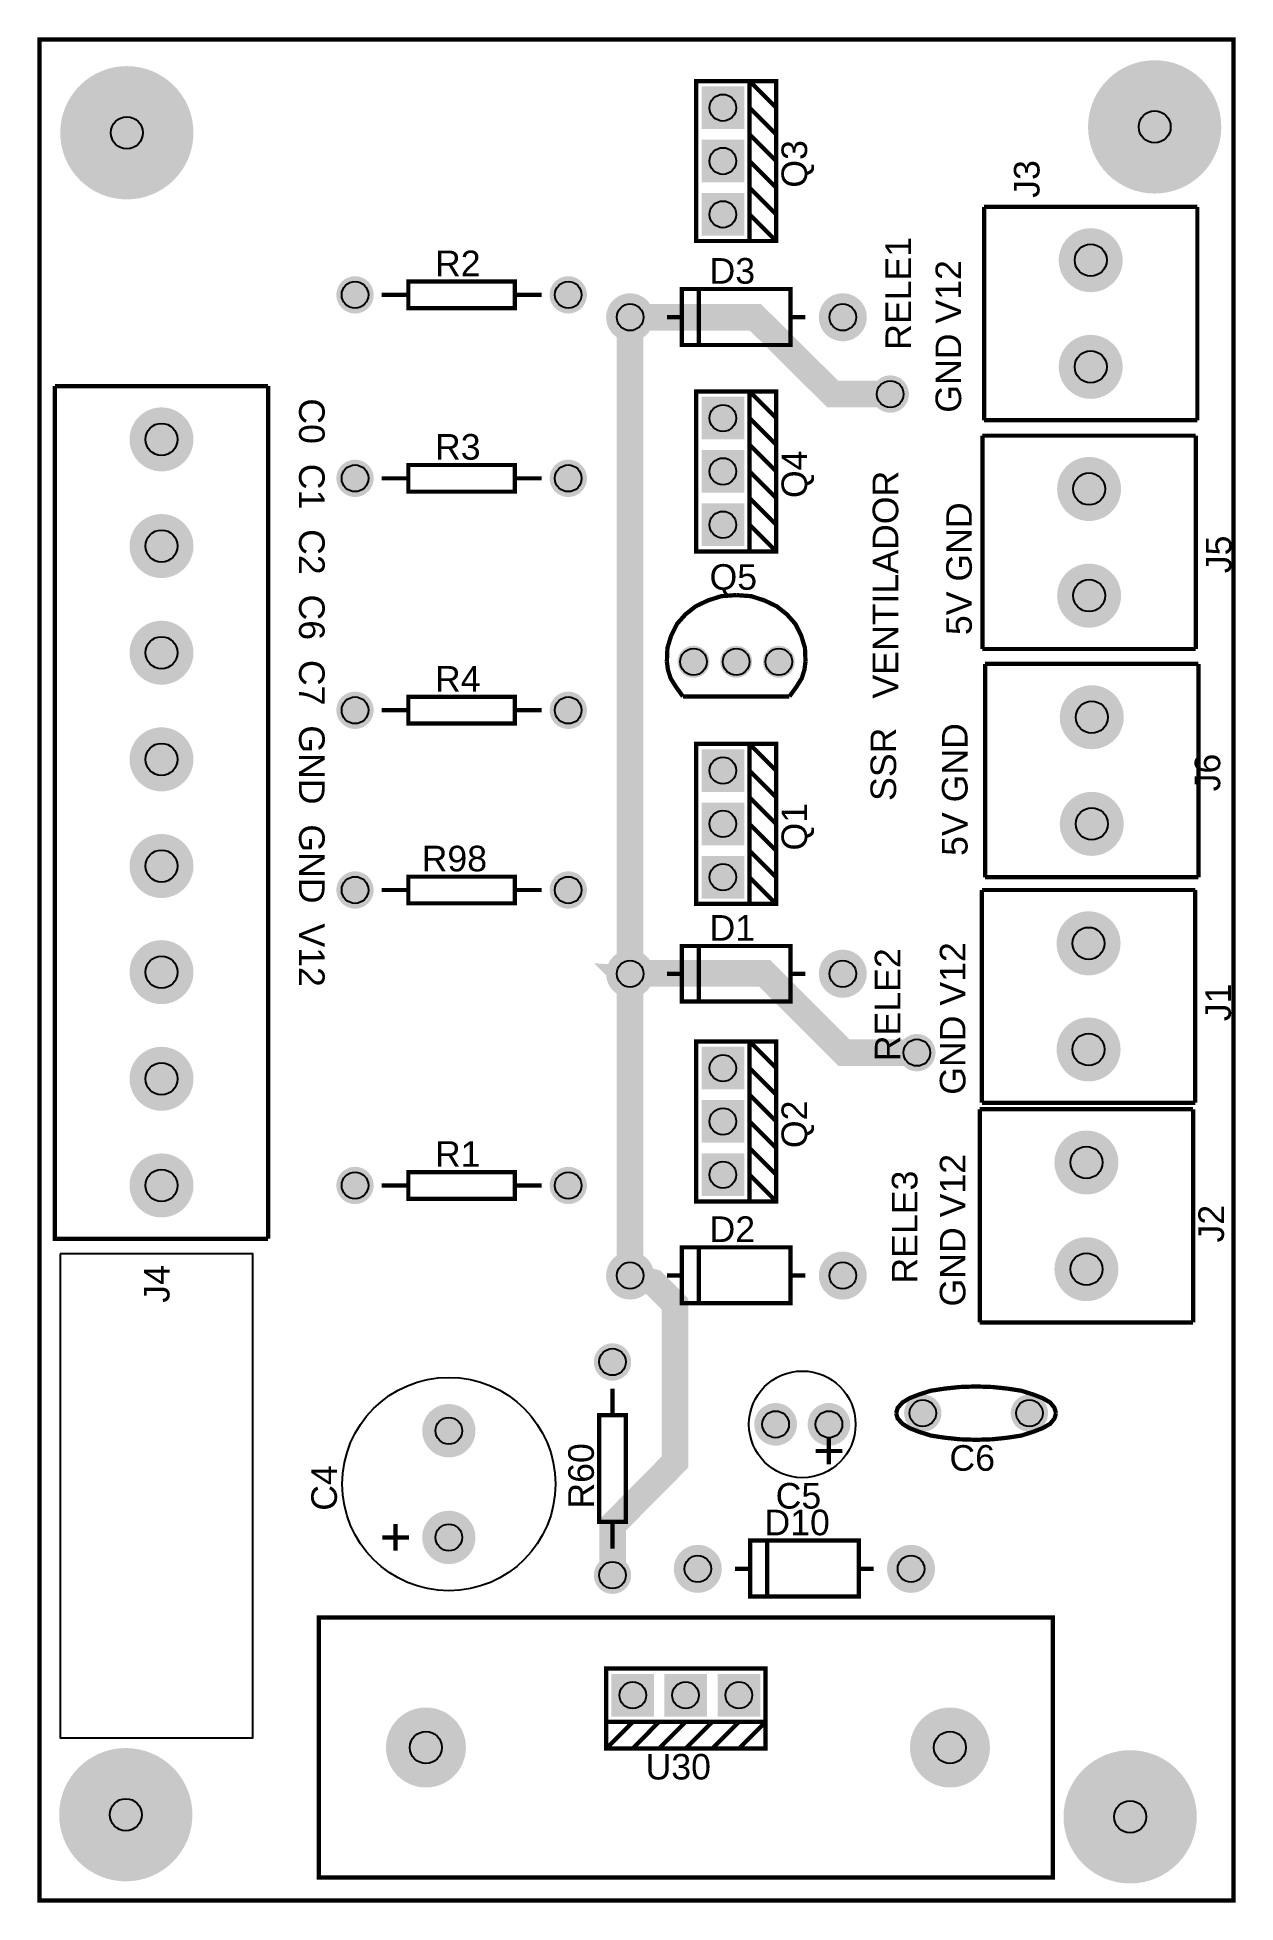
# Model space of a CAD drawing. Extents: x -1.12 to 1.12, y -1.75 to 1.75.
import ezdxf

# ---------------------------------------------------------------- set-up
doc = ezdxf.new("R2010")
doc.units = 0
doc.layers.get('0').update_dxf_attribs({"linetype": 'CONTINUOUS'})

# ---------------------------------------------------------------- blocks, each defined once
blk = doc.blocks.new('EPAD')
at = {"const_width": 0.5}
blk.add_lwpolyline([(-0.25, 0, 1), (0.25, 0, 1)], format="xyb", close=True, dxfattribs=at)
blk = doc.blocks.new('RPAD')
blk.add_trace([(-0.5, -0.5), (-0.5, 0.5), (0.5, -0.5), (0.5, 0.5)])

msp = doc.modelspace()

# ---------------------------------------------------------------- linework, layer by layer
for points, const_width in [([(-1.12, -1.745), (1.12, -1.745), (1.12, 1.745), (-1.12, 1.745), (-1.12, -1.745)], 0.008), ([(0.112, 1.367), (0.212, 1.367), (0.212, 1.667), (0.112, 1.667), (0.112, 1.367)], 0.008), ([(0.212, 1.667), (0.262, 1.667), (0.262, 1.367), (0.212, 1.367)], 0.008), ([(0.212, 1.667), (0.262, 1.617)], 0.008), ([(0.212, 1.617), (0.262, 1.567)], 0.008), ([(0.212, 1.567), (0.262, 1.517)], 0.008), ([(0.212, 1.517), (0.262, 1.467)], 0.008), ([(0.212, 1.467), (0.262, 1.417)], 0.008), ([(0.652, 1.431), (1.052, 1.431)], 0.008), ([(0.652, 1.031), (0.652, 1.431)], 0.008), ([(1.052, 1.031), (1.052, 1.431)], 0.008), ([(0.212, 1.417), (0.262, 1.367)], 0.008), ([(-0.428, 1.241), (-0.228, 1.241), (-0.228, 1.291), (-0.428, 1.291), (-0.428, 1.241)], 0.008), ([(-0.478, 1.266), (-0.428, 1.266)], 0.008), ([(-0.228, 1.266), (-0.178, 1.266)], 0.008), ([(0.085, 1.172), (0.289, 1.172), (0.289, 1.277), (0.085, 1.277), (0.085, 1.172)], 0.008), ([(0.117, 1.276), (0.117, 1.173)], 0.008), ([(-0.012, 1.224), (0.223, 1.224), (0.368, 1.08), (0.476, 1.08)], 0.05), ([(-0.012, -0.007), (-0.012, -0.006), (-0.012, 1.224)], 0.05), ([(0.057, 1.224), (0.085, 1.224)], 0.008), ([(0.289, 1.224), (0.317, 1.224)], 0.008), ([(-0.691, 1.095), (-1.091, 1.095)], 0.008), ([(-0.691, -0.504), (-1.091, -0.504), (-1.091, 1.095)], 0.008), ([(-0.691, 1.095), (-0.691, -0.504)], 0.008), ([(0.112, 0.785), (0.212, 0.785), (0.212, 1.085), (0.112, 1.085), (0.112, 0.785)], 0.008), ([(0.212, 1.085), (0.262, 1.085), (0.262, 0.785), (0.212, 0.785)], 0.008), ([(0.212, 1.085), (0.262, 1.035)], 0.008), ([(0.212, 1.035), (0.262, 0.985)], 0.008), ([(0.652, 1.031), (1.052, 1.031)], 0.008), ([(0.212, 0.985), (0.262, 0.935)], 0.008), ([(0.649, 1.002), (1.049, 1.002)], 0.008), ([(0.649, 0.602), (0.649, 1.002)], 0.008), ([(1.049, 0.602), (1.049, 1.002)], 0.008), ([(-0.428, 0.897), (-0.228, 0.897), (-0.228, 0.947), (-0.428, 0.947), (-0.428, 0.897)], 0.008), ([(-0.478, 0.922), (-0.428, 0.922)], 0.008), ([(-0.228, 0.922), (-0.178, 0.922)], 0.008), ([(0.212, 0.935), (0.262, 0.885)], 0.008), ([(0.212, 0.885), (0.262, 0.835)], 0.008), ([(0.212, 0.835), (0.262, 0.785)], 0.008), ([(0.057, 0.578), (0.058, 0.604), (0.065, 0.627), (0.076, 0.649), (0.092, 0.667), (0.111, 0.682), (0.134, 0.693), (0.159, 0.701), (0.187, 0.703)], 0.008), ([(0.317, 0.578), (0.316, 0.604), (0.309, 0.627), (0.298, 0.649), (0.282, 0.667), (0.263, 0.682), (0.24, 0.693), (0.215, 0.701), (0.187, 0.703)], 0.008), ([(0.649, 0.602), (1.049, 0.602)], 0.008), ([(0.057, 0.578), (0.059, 0.563), (0.064, 0.547), (0.074, 0.531), (0.087, 0.513)], 0.008), ([(0.317, 0.578), (0.315, 0.563), (0.31, 0.547), (0.3, 0.531), (0.287, 0.513)], 0.008), ([(0.654, 0.574), (1.054, 0.574)], 0.008), ([(0.654, 0.174), (0.654, 0.574)], 0.008), ([(1.054, 0.174), (1.054, 0.574)], 0.008), ([(-0.478, 0.487), (-0.428, 0.487)], 0.008), ([(-0.428, 0.462), (-0.228, 0.462), (-0.228, 0.512), (-0.428, 0.512), (-0.428, 0.462)], 0.008), ([(-0.228, 0.487), (-0.178, 0.487)], 0.008), ([(0.087, 0.513), (0.287, 0.513)], 0.008), ([(0.112, 0.124), (0.212, 0.124), (0.212, 0.424), (0.112, 0.424), (0.112, 0.124)], 0.008), ([(0.212, 0.424), (0.262, 0.424), (0.262, 0.124), (0.212, 0.124)], 0.008), ([(0.212, 0.424), (0.262, 0.374)], 0.008), ([(0.212, 0.374), (0.262, 0.324)], 0.008), ([(0.212, 0.324), (0.262, 0.274)], 0.008), ([(0.212, 0.274), (0.262, 0.224)], 0.008), ([(0.212, 0.224), (0.262, 0.174)], 0.008), ([(-0.428, 0.125), (-0.228, 0.125), (-0.228, 0.175), (-0.428, 0.175), (-0.428, 0.125)], 0.008), ([(0.212, 0.174), (0.262, 0.124)], 0.008), ([(0.654, 0.174), (1.054, 0.174)], 0.008), ([(-0.478, 0.15), (-0.428, 0.15)], 0.008), ([(-0.228, 0.15), (-0.178, 0.15)], 0.008), ([(0.648, 0.15), (1.048, 0.15)], 0.008), ([(0.648, -0.249), (0.648, 0.15)], 0.008), ([(1.048, -0.249), (1.048, 0.15)], 0.008), ([(0.085, -0.059), (0.289, -0.059), (0.289, 0.045), (0.085, 0.045), (0.085, -0.059)], 0.008), ([(0.117, 0.044), (0.117, -0.058)], 0.008), ([(-0.012, -0.006), (-0.04, -0.006), (-0.041, -0.005), (-0.012, -0.007)], 0.03), ([(0.526, -0.155), (0.389, -0.155), (0.24, -0.006), (-0.012, -0.006)], 0.05), ([(-0.012, -0.573), (-0.012, -0.007)], 0.05), ([(0.057, -0.007), (0.085, -0.007)], 0.008), ([(0.289, -0.007), (0.317, -0.007)], 0.008), ([(0.112, -0.434), (0.212, -0.434), (0.212, -0.134), (0.112, -0.134), (0.112, -0.434)], 0.008), ([(0.212, -0.134), (0.262, -0.134), (0.262, -0.434), (0.212, -0.434)], 0.008), ([(0.212, -0.134), (0.262, -0.184)], 0.008), ([(0.212, -0.184), (0.262, -0.234)], 0.008), ([(0.212, -0.234), (0.262, -0.284)], 0.008), ([(1.044, -0.261), (0.644, -0.261)], 0.008), ([(0.644, -0.261), (0.644, -0.661)], 0.008), ([(0.648, -0.249), (1.048, -0.249)], 0.008), ([(1.044, -0.261), (1.044, -0.661)], 0.008), ([(0.212, -0.284), (0.262, -0.334)], 0.008), ([(0.212, -0.334), (0.262, -0.384)], 0.008), ([(-0.428, -0.429), (-0.228, -0.429), (-0.228, -0.379), (-0.428, -0.379), (-0.428, -0.429)], 0.008), ([(0.212, -0.384), (0.262, -0.434)], 0.008), ([(-0.478, -0.404), (-0.428, -0.404)], 0.008), ([(-0.228, -0.404), (-0.178, -0.404)], 0.008), ([(0.085, -0.625), (0.289, -0.625), (0.289, -0.52), (0.085, -0.52), (0.085, -0.625)], 0.008), ([(0.117, -0.521), (0.117, -0.624)], 0.008), ([(-0.045, -1.135), (-0.045, -1.041), (0.072, -0.923), (0.072, -0.626), (0.032, -0.586), (-0.012, -0.573)], 0.05), ([(0.057, -0.573), (0.085, -0.573)], 0.008), ([(0.289, -0.573), (0.317, -0.573)], 0.008), ([(1.044, -0.661), (0.644, -0.661)], 0.008), ([(-0.045, -0.835), (-0.045, -0.785)], 0.008), ([(0.487, -0.831), (0.49, -0.821), (0.499, -0.811), (0.512, -0.803), (0.53, -0.796), (0.552, -0.789), (0.578, -0.785), (0.606, -0.782), (0.637, -0.781)], 0.008), ([(0.787, -0.831), (0.784, -0.821), (0.776, -0.811), (0.762, -0.803), (0.744, -0.796), (0.722, -0.789), (0.696, -0.785), (0.668, -0.782), (0.637, -0.781)], 0.008), ([(-0.07, -1.035), (-0.02, -1.035), (-0.02, -0.835), (-0.07, -0.835), (-0.07, -1.035)], 0.008), ([(0.487, -0.831), (0.49, -0.841), (0.499, -0.851), (0.512, -0.859), (0.53, -0.866), (0.552, -0.873), (0.578, -0.877), (0.606, -0.88), (0.637, -0.881)], 0.008), ([(0.787, -0.831), (0.784, -0.841), (0.776, -0.851), (0.762, -0.859), (0.744, -0.866), (0.722, -0.873), (0.696, -0.877), (0.668, -0.88), (0.637, -0.881)], 0.008), ([(0.361, -0.927), (0.361, -0.877)], 0.008), ([(0.386, -0.902), (0.336, -0.902)], 0.008), ([(-0.452, -1.089), (-0.452, -1.039)], 0.008), ([(-0.045, -1.085), (-0.045, -1.035)], 0.008), ([(-0.477, -1.064), (-0.427, -1.064)], 0.008), ([(0.213, -1.175), (0.417, -1.175), (0.417, -1.07), (0.213, -1.07), (0.213, -1.175)], 0.008), ([(0.245, -1.071), (0.245, -1.174)], 0.008), ([(0.185, -1.123), (0.213, -1.123)], 0.008), ([(0.417, -1.123), (0.445, -1.123)], 0.008), ([(-0.596, -1.702), (0.781, -1.702), (0.781, -1.214), (-0.596, -1.214), (-0.596, -1.702)], 0.008), ([(-0.057, -1.41), (0.242, -1.41), (0.242, -1.31), (-0.057, -1.31), (-0.057, -1.41)], 0.008), ([(0.242, -1.41), (0.242, -1.46), (-0.057, -1.46), (-0.057, -1.41)], 0.008), ([(-0.007, -1.41), (-0.057, -1.46)], 0.008), ([(0.042, -1.41), (-0.007, -1.46)], 0.008), ([(0.092, -1.41), (0.042, -1.46)], 0.008), ([(0.142, -1.41), (0.092, -1.46)], 0.008), ([(0.192, -1.41), (0.142, -1.46)], 0.008), ([(0.242, -1.41), (0.192, -1.46)], 0.008)]:
    msp.add_lwpolyline(points, dxfattribs=dict(const_width=const_width))
msp.add_lwpolyline([(-1.081, -0.532), (-1.081, -1.44), (-0.72, -1.44), (-0.72, -0.532), (-1.081, -0.532)])
for centre, radius in [((0.162, 1.617), 0.025), ((0.972, 1.581), 0.03), ((-0.956, 1.57), 0.03), ((0.162, 1.517), 0.025), ((0.162, 1.417), 0.025), ((0.852, 1.331), 0.03), ((-0.528, 1.266), 0.025), ((-0.128, 1.266), 0.025), ((-0.012, 1.224), 0.025), ((0.387, 1.224), 0.025), ((0.852, 1.131), 0.03), ((0.476, 1.08), 0.025), ((0.162, 1.035), 0.025), ((-0.891, 0.995), 0.03), ((-0.528, 0.922), 0.025), ((-0.128, 0.922), 0.025), ((0.162, 0.935), 0.025), ((0.849, 0.902), 0.03), ((0.162, 0.835), 0.025), ((-0.891, 0.795), 0.03), ((0.849, 0.702), 0.03), ((-0.891, 0.595), 0.03), ((0.107, 0.578), 0.025), ((0.187, 0.578), 0.025), ((0.267, 0.578), 0.025), ((-0.528, 0.487), 0.025), ((-0.128, 0.487), 0.025), ((0.854, 0.474), 0.03), ((-0.891, 0.395), 0.03), ((0.162, 0.374), 0.025), ((0.162, 0.274), 0.025), ((0.854, 0.274), 0.03), ((-0.891, 0.195), 0.03), ((-0.528, 0.15), 0.025), ((-0.128, 0.15), 0.025), ((0.162, 0.174), 0.025), ((0.848, 0.05), 0.03), ((-0.891, -0.004), 0.03), ((-0.012, -0.007), 0.025), ((0.387, -0.007), 0.025), ((0.526, -0.155), 0.025), ((0.848, -0.149), 0.03), ((-0.891, -0.204), 0.03), ((0.162, -0.184), 0.025), ((0.162, -0.284), 0.025), ((0.844, -0.361), 0.03), ((-0.891, -0.404), 0.03), ((-0.528, -0.404), 0.025), ((-0.128, -0.404), 0.025), ((0.162, -0.384), 0.025), ((-0.012, -0.573), 0.025), ((0.387, -0.573), 0.025), ((0.844, -0.561), 0.03), ((-0.045, -0.735), 0.025), ((-0.352, -0.864), 0.025), ((0.261, -0.852), 0.025), ((0.361, -0.852), 0.025), ((0.537, -0.831), 0.025), ((0.737, -0.831), 0.025), ((-0.352, -1.064), 0.025), ((-0.045, -1.135), 0.025), ((0.115, -1.123), 0.025), ((0.515, -1.123), 0.025), ((-0.007, -1.36), 0.025), ((0.092, -1.36), 0.025), ((0.192, -1.36), 0.025), ((-0.395, -1.458), 0.03), ((0.588, -1.458), 0.03), ((-0.958, -1.584), 0.03), ((0.926, -1.588), 0.03)]:
    msp.add_circle(centre, radius)
at = {"layer": '12632256'}
for centre, radius in [((-0.352, -0.964), 0.2), ((0.311, -0.852), 0.1)]:
    msp.add_circle(centre, radius, dxfattribs=at)

# ---------------------------------------------------------------- block references
for p, xscale, yscale in [((-0.956, 1.57), 0.25, 0.25), ((0.972, 1.581), 0.25, 0.25), ((0.852, 1.331), 0.12, 0.12), ((-0.528, 1.266), 0.07, 0.07), ((-0.128, 1.266), 0.07, 0.07), ((-0.012, 1.224), 0.09, 0.09), ((0.387, 1.224), 0.09, 0.09), ((0.852, 1.131), 0.12, 0.12), ((0.476, 1.08), 0.07, 0.07), ((-0.891, 0.995), 0.12, 0.12), ((-0.528, 0.922), 0.07, 0.07), ((-0.128, 0.922), 0.07, 0.07), ((0.849, 0.902), 0.12, 0.12), ((-0.891, 0.795), 0.12, 0.12), ((0.849, 0.702), 0.12, 0.12), ((-0.891, 0.595), 0.12, 0.12), ((0.107, 0.578), 0.06, 0.06), ((0.187, 0.578), 0.06, 0.06), ((0.267, 0.578), 0.06, 0.06), ((0.854, 0.474), 0.12, 0.12), ((-0.528, 0.487), 0.07, 0.07), ((-0.128, 0.487), 0.07, 0.07), ((-0.891, 0.395), 0.12, 0.12), ((0.854, 0.274), 0.12, 0.12), ((-0.891, 0.195), 0.12, 0.12), ((-0.528, 0.15), 0.07, 0.07), ((-0.128, 0.15), 0.07, 0.07), ((0.848, 0.05), 0.12, 0.12), ((-0.891, -0.004), 0.12, 0.12), ((-0.012, -0.007), 0.09, 0.09), ((0.387, -0.007), 0.09, 0.09), ((0.848, -0.149), 0.12, 0.12), ((0.526, -0.155), 0.07, 0.07), ((-0.891, -0.204), 0.12, 0.12), ((0.844, -0.361), 0.12, 0.12), ((-0.891, -0.404), 0.12, 0.12), ((-0.528, -0.404), 0.07, 0.07), ((-0.128, -0.404), 0.07, 0.07), ((0.844, -0.561), 0.12, 0.12), ((-0.012, -0.573), 0.09, 0.09), ((0.387, -0.573), 0.09, 0.09), ((-0.045, -0.735), 0.07, 0.07), ((0.537, -0.831), 0.07, 0.07), ((0.737, -0.831), 0.07, 0.07), ((-0.352, -0.864), 0.1, 0.1), ((0.261, -0.852), 0.08, 0.08), ((0.361, -0.852), 0.08, 0.08), ((-0.352, -1.064), 0.1, 0.1), ((0.115, -1.123), 0.09, 0.09), ((0.515, -1.123), 0.09, 0.09), ((-0.045, -1.135), 0.07, 0.07), ((-0.395, -1.458), 0.15, 0.15), ((0.588, -1.458), 0.15, 0.15), ((-0.958, -1.584), 0.25, 0.25), ((0.926, -1.588), 0.25, 0.25)]:
    msp.add_blockref('EPAD', p, dxfattribs=dict(xscale=xscale, yscale=yscale))
at = {"xscale": 0.08, "yscale": 0.08}
for p, rotation in [((0.162, 1.617), -90), ((0.162, 1.517), -90), ((0.162, 1.417), -90), ((0.162, 1.035), -90), ((0.162, 0.935), -90), ((0.162, 0.835), -90), ((0.162, 0.374), -90), ((0.162, 0.274), -90), ((0.162, 0.174), -90), ((0.162, -0.184), -90), ((0.162, -0.284), -90), ((0.162, -0.384), -90), ((-0.007, -1.36), 180), ((0.092, -1.36), 180), ((0.192, -1.36), 180)]:
    msp.add_blockref('RPAD', p, dxfattribs=dict(at, rotation=rotation))

# ---------------------------------------------------------------- texts
at = {"layer": '12632256', "width": 1.041667}
for s, rotation, p in [('Q3', 90, (0.32, 1.467)), ('J3', 90, (0.756, 1.448)), ('RELE1', 90, (0.515, 1.163)), ('GND V12', 90, (0.609, 1.045)), ('C0  C1  C2  C6  C7  GND  GND  V12', -90, (-0.633, 1.072)), ('Q4', 90, (0.32, 0.885)), ('VENTILADOR', 90, (0.491, 0.509)), ('5V GND', 90, (0.629, 0.628)), ('J5', 90, (1.116, 0.744)), ('5V GND', 90, (0.621, 0.214)), ('SSR', 90, (0.487, 0.317)), ('J6', 90, (1.095, 0.335)), ('Q1', 90, (0.32, 0.224)), ('RELE2', 90, (0.495, -0.171)), ('GND V12', 90, (0.617, -0.234)), ('J1', 90, (1.115, -0.096)), ('Q2', 90, (0.32, -0.334)), ('GND V12', 90, (0.617, -0.631)), ('RELE3', 90, (0.527, -0.588)), ('J2', 90, (1.102, -0.511)), ('J4', 90, (-0.876, -0.624)), ('R60', 90, (-0.08, -1.01)), ('C4', 90, (-0.562, -1.014))]:
    msp.add_text(s, height=0.048, rotation=rotation, dxfattribs=at).set_placement(p)
for s, p in [('R2', (-0.378, 1.301)), ('D3', (0.137, 1.287)), ('R3', (-0.378, 0.957)), ('Q5', (0.137, 0.713)), ('R4', (-0.378, 0.522)), ('R98', (-0.403, 0.185)), ('D1', (0.137, 0.055)), ('R1', (-0.378, -0.369)), ('D2', (0.137, -0.51)), ('C6', (0.587, -0.939)), ('C5', (0.261, -1.01)), ('D10', (0.24, -1.06)), ('U30', (0.017, -1.518))]:
    msp.add_text(s, height=0.048, dxfattribs=at).set_placement(p)

doc.saveas('drawing.dxf')
